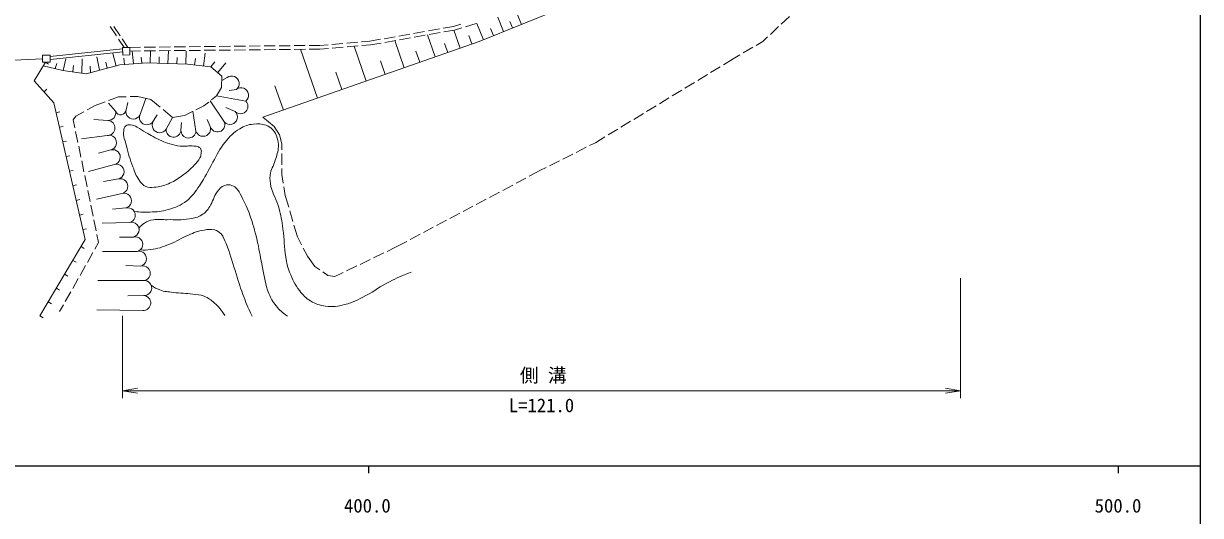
# Model space of a CAD drawing. Units: millimetres at full size, sheet at 1:1000; details may follow other scales. Extents: x 40000 to 680000, y 20000 to 380000.
# Drawn here: x 421974 to 579000, y 198357 to 263996 of the extents above; entities that cross this region are included whole.
import ezdxf
from ezdxf.enums import TextEntityAlignment as Align

# ---------------------------------------------------------------- set-up
doc = ezdxf.new("R2010")
doc.units = ezdxf.units.MM
doc.header["$LTSCALE"] = 1000
for name, color, linetype, lineweight in [('M-BGD', 7, 'Continuous', 13), ('M-STR-HTXT', 7, 'Continuous', 13), ('M-TTL-BAND', 7, 'Continuous', 25)]:
    doc.layers.add(name, color=color, linetype=linetype, lineweight=lineweight)
doc.styles.add('ＭＳ ゴシック', font='')
doc.styles.get('ＭＳ ゴシック').set_extended_font_data('MS Gothic')

# ---------------------------------------------------------------- blocks, each defined once
blk = doc.blocks.new('open_arrow')
at = {"color": 0, "linetype": 'Continuous', "lineweight": -2}
blk.add_lwpolyline([(7.5, 1.25), (0, 0), (7.5, -1.25)], dxfattribs=at)

msp = doc.modelspace()

# ---------------------------------------------------------------- linework, layer by layer
at = {"layer": 'M-BGD'}
for p, q in [((488408, 263889), (487721, 265590)), ((479351, 263618), (480302, 263901)), ((480919, 263563), (482357, 263990)), ((483335, 261841), (482456, 264019)), ((486026, 262927), (485250, 264850)), ((487217, 263408), (486873, 264259)), ((523072, 263923), (524163, 264953)), ((433531, 263587), (434372, 262345)), ((434010, 263592), (434852, 262351)), ((470075, 261976), (471552, 262237)), ((472045, 262324), (473522, 262586)), ((474014, 262673), (475491, 262935)), ((474104, 262181), (475581, 262443)), ((476891, 259550), (475858, 262492)), ((475983, 263022), (477460, 263283)), ((476073, 262530), (477550, 262792)), ((477953, 263371), (479351, 263618)), ((478043, 262879), (479466, 263131)), ((480242, 260726), (479402, 263119)), ((479466, 263131), (480440, 263420)), ((481793, 261271), (481404, 262379)), ((484680, 262384), (484292, 263345)), ((521617, 262551), (522708, 263580)), ((434653, 261932), (435421, 260797)), ((435132, 261937), (435897, 260808)), ((436139, 260819), (437568, 260834)), ((438068, 260839), (439568, 260855)), ((440068, 260860), (441568, 260876)), ((442068, 260881), (443568, 260896)), ((444068, 260902), (445568, 260917)), ((446068, 260922), (447568, 260938)), ((448068, 260943), (449568, 260959)), ((450068, 260964), (451568, 260980)), ((452067, 260985), (453567, 261001)), ((454067, 261006), (455567, 261022)), ((456067, 261027), (457567, 261042)), ((458067, 261048), (459567, 261063)), ((460067, 261069), (461496, 261084)), ((461496, 261084), (462598, 261175)), ((461519, 260584), (462642, 260677)), ((463096, 261217), (464591, 261341)), ((463140, 260719), (464635, 260843)), ((465090, 261383), (466584, 261508)), ((465133, 260885), (466628, 261009)), ((467708, 256326), (466079, 260964)), ((467083, 261549), (468185, 261641)), ((467127, 261051), (468249, 261145)), ((468185, 261641), (469583, 261888)), ((468249, 261145), (469673, 261397)), ((470165, 261484), (471642, 261745)), ((472772, 258103), (471502, 261721)), ((472134, 261833), (473611, 262094)), ((478567, 260138), (478146, 261334)), ((517985, 260065), (519278, 260825)), ((519709, 261078), (520629, 261619)), ((520629, 261619), (521253, 262208)), ((425534, 259586), (435189, 260615)), ((425576, 259188), (435231, 260217)), ((427252, 257720), (427622, 259276)), ((429732, 257382), (429800, 259286)), ((432094, 257756), (431745, 259566)), ((434313, 258328), (433884, 259992)), ((435427, 258512), (435357, 259368)), ((436145, 260319), (437583, 260334)), ((436626, 258609), (436487, 260322)), ((437744, 258700), (437679, 259498)), ((438083, 260339), (439582, 260355)), ((438862, 258747), (438913, 260348)), ((440053, 258709), (440080, 259560)), ((440082, 260360), (441582, 260376)), ((441243, 258672), (441298, 260373)), ((442082, 260381), (443582, 260397)), ((442434, 258634), (442461, 259484)), ((443625, 258596), (443679, 260297)), ((444082, 260402), (445582, 260417)), ((444805, 258475), (444906, 259319)), ((445987, 258332), (446191, 260022)), ((446082, 260423), (447582, 260438)), ((448082, 260443), (449582, 260459)), ((450082, 260464), (451582, 260480)), ((452082, 260485), (453582, 260501)), ((454082, 260506), (455582, 260522)), ((456082, 260527), (457582, 260543)), ((458081, 260548), (459581, 260563)), ((461214, 254046), (458929, 260557)), ((460081, 260569), (461519, 260584)), ((474831, 258826), (474315, 260298)), ((515351, 258490), (516633, 259271)), ((516633, 259271), (517554, 259812)), ((424892, 258829), (425318, 258568)), ((426196, 257977), (426402, 258641)), ((428540, 257544), (428656, 258396)), ((430929, 257455), (430849, 258315)), ((433147, 258027), (432933, 258859)), ((446961, 258214), (447505, 258869)), ((447877, 257453), (448965, 258761)), ((470240, 257214), (469605, 259023)), ((513642, 257450), (514924, 258230)), ((448377, 255439), (448441, 256984)), ((449128, 256776), (448417, 256405)), ((464461, 255186), (463647, 257505)), ((510226, 255370), (511507, 256150)), ((511934, 256410), (513215, 257190)), ((424710, 254891), (425082, 255226)), ((447707, 254333), (448377, 255439)), ((450377, 255215), (449413, 255081)), ((456657, 252446), (455514, 255701)), ((508517, 254330), (509799, 255110)), ((430455, 252468), (431521, 253056)), ((431521, 253056), (432853, 253552)), ((434245, 252304), (433310, 253387)), ((433321, 253727), (434652, 254224)), ((434652, 254224), (435688, 254237)), ((435645, 252488), (435884, 253459)), ((436188, 254243), (437223, 254255)), ((437223, 254255), (438952, 253866)), ((437587, 252009), (438311, 254010)), ((438952, 253866), (440201, 252826)), ((444972, 252481), (446040, 253009)), ((446040, 253009), (446678, 253516)), ((448801, 250822), (446875, 253672)), ((447070, 253827), (447707, 254333)), ((451627, 253653), (447707, 254333)), ((505101, 252250), (506382, 253030)), ((506809, 253290), (508090, 254070)), ((426336, 252097), (426824, 252208)), ((428603, 251145), (428951, 251638)), ((428951, 251638), (430017, 252226)), ((439285, 250953), (439813, 251802)), ((440585, 252506), (441834, 251467)), ((440984, 249897), (441834, 251467)), ((441834, 251467), (443454, 251731)), ((443454, 251731), (444523, 252259)), ((444976, 249652), (444569, 252282)), ((450214, 252238), (448977, 252807)), ((453920, 251485), (455413, 250239)), ((503392, 251210), (504674, 251990)), ((426780, 250147), (427268, 250258)), ((428826, 250062), (428603, 251145)), ((433226, 251064), (431332, 251205)), ((442980, 249774), (443042, 250772)), ((446889, 250237), (446456, 251174)), ((455413, 250239), (456145, 249148)), ((499976, 249130), (501257, 249910)), ((501684, 250170), (502965, 250950)), ((427224, 248197), (427712, 248308)), ((429231, 248103), (428928, 249572)), ((433128, 249067), (429696, 248611)), ((456145, 249148), (456426, 247933)), ((498266, 248089), (499549, 248870)), ((429636, 246145), (429332, 247614)), ((433629, 247130), (431986, 246719)), ((456426, 247933), (456430, 247135)), ((456433, 246635), (456442, 245135)), ((493933, 245912), (495273, 246586)), ((495720, 246810), (497061, 247483)), ((497507, 247708), (498266, 248089)), ((427668, 246247), (428156, 246358)), ((430040, 244186), (429737, 245655)), ((434130, 245194), (430631, 244265)), ((492146, 245014), (493486, 245688)), ((428112, 244297), (428600, 244408)), ((430445, 242228), (430141, 243697)), ((456445, 244635), (456449, 243836)), ((456449, 243836), (456632, 242693)), ((489446, 243614), (490940, 244409)), ((490940, 244409), (491699, 244790)), ((428556, 242347), (429044, 242458)), ((434630, 243258), (432664, 242910)), ((456711, 242199), (456893, 241055)), ((485914, 241737), (487238, 242441)), ((487680, 242676), (489004, 243380)), ((429001, 240397), (429488, 240508)), ((430849, 240269), (430546, 241738)), ((435131, 241321), (431706, 240573)), ((456893, 241055), (457350, 239486)), ((482381, 239860), (483706, 240564)), ((484148, 240799), (485472, 241503)), ((431254, 238310), (430951, 239779)), ((435631, 239385), (433856, 239218)), ((457490, 239006), (457909, 237566)), ((478849, 237983), (480174, 238687)), ((480615, 238922), (481940, 239626)), ((429445, 238447), (429932, 238558)), ((431659, 236352), (431355, 237821)), ((436132, 237449), (432477, 237348)), ((477083, 237044), (478408, 237748)), ((429889, 236497), (430376, 236608)), ((431983, 234779), (431760, 235862)), ((458049, 237086), (458506, 235517)), ((473551, 235167), (474876, 235871)), ((475317, 236106), (476642, 236810)), ((429641, 234251), (430071, 233996)), ((431474, 233875), (431983, 234779)), ((436633, 235512), (434790, 235502)), ((458506, 235517), (459066, 234464)), ((459301, 234023), (459861, 232970)), ((470489, 233597), (471615, 234138)), ((471615, 234138), (473109, 234933)), ((430492, 232132), (431228, 233439)), ((437133, 233576), (432500, 233594)), ((459861, 232970), (460819, 231591)), ((466885, 231862), (468236, 232512)), ((468687, 232729), (470039, 233380)), ((428545, 232398), (428975, 232144)), ((429510, 230390), (430247, 231697)), ((437634, 231640), (435600, 231693)), ((460819, 231591), (461501, 231125)), ((461913, 230843), (462595, 230376)), ((465083, 230995), (466434, 231645)), ((427449, 230546), (427879, 230291)), ((428529, 228647), (429265, 229954)), ((438134, 229703), (431908, 229730)), ((462595, 230376), (463506, 230236)), ((463506, 230236), (464632, 230778)), ((426353, 228694), (426783, 228439)), ((427547, 226905), (428283, 228212)), ((438008, 227707), (435896, 227658)), ((425256, 226841), (425687, 226586)), ((426792, 225565), (427301, 226469)), ((424160, 224989), (424590, 224734)), ((437882, 225711), (431752, 225773))]:
    msp.add_line(p, q, dxfattribs=at)
for points in [[(453920, 251485), (482776, 261615), (494238, 266242), (498444, 268030), (504017, 271044), (509567, 274378), (513555, 277229), (515499, 279068)], [(370752, 256588), (378512, 256881), (394266, 257851), (424500, 259273)], [(424160, 224989), (430189, 235177), (426036, 253417), (423384, 256366), (424892, 258829)], [(424611, 258372), (427202, 257726), (430328, 257301), (434841, 258464), (438471, 258760), (443861, 258588), (446961, 258214), (448441, 256984)]]:
    msp.add_lwpolyline(points, dxfattribs=at)
for points in [[(435185, 260792), (436134, 260813), (436156, 259816), (435207, 259796)], [(424500, 258829), (425534, 258829), (425534, 259780), (424500, 259780)]]:
    msp.add_lwpolyline(points, close=True, dxfattribs=at)
for centre, radius, start, end in [((449752, 255995), 1000, 308.674, 128.674), ((451002, 254434), 1000, 308.674, 128.674), ((450921, 252945), 1000, 225.04976, 45.04976), ((433274, 252063), 1000, 267.21471, 13.96237), ((434929, 252519), 717, 197.42501, 357.48833), ((436616, 252248), 1000, 166.1506, 346.1506), ((438436, 251481), 1000, 148.13196, 328.13196), ((449508, 251530), 1000, 225.04976, 45.04976), ((433177, 250065), 1000, 267.21471, 87.21471), ((440135, 250425), 1000, 148.13196, 328.13196), ((441982, 249836), 1000, 176.48064, 356.48064), ((443978, 249713), 1000, 176.48064, 356.48064), ((445933, 249944), 1000, 197.01915, 17.01915), ((447845, 250530), 1000, 197.01915, 17.01915), ((433379, 248099), 1000, 284.49557, 104.49557), ((433879, 246162), 1000, 284.49557, 104.49557), ((434380, 244226), 1000, 284.49557, 104.49557), ((434880, 242290), 1000, 284.49557, 104.49557), ((435381, 240353), 1000, 284.49557, 104.49557), ((435882, 238417), 1000, 284.49557, 104.49557), ((436382, 236481), 1000, 284.49557, 104.49557), ((436883, 234544), 1000, 284.49557, 104.49557), ((437384, 232608), 1000, 284.49557, 104.49557), ((437884, 230672), 1000, 284.49557, 104.49557), ((438071, 228705), 1000, 266.38267, 86.38267), ((437945, 226709), 1000, 266.38267, 86.38267)]:
    msp.add_arc(centre, radius, start, end, dxfattribs=at)
for points, knots in [([(440413, 248334), (440818, 248158), (441048, 248061), (441473, 247939), (442014, 247783), (442325, 247705), (442885, 247648), (443592, 247576), (443996, 247719), (444703, 247648), (444946, 247624), (445096, 247631), (445316, 247524), (445460, 247452), (445555, 247398), (445627, 247254), (445731, 247046), (445692, 246892), (445669, 246662), (445644, 246423), (445611, 246284), (445502, 246070), (445291, 245652), (445087, 245465), (444765, 245124), (444143, 244466), (443759, 244122), (443020, 243598), (442389, 243150), (442014, 242910), (441296, 242622), (440593, 242339), (440171, 242207), (439416, 242144), (438974, 242107), (438689, 242056), (438284, 242237), (437850, 242432), (437679, 242691), (437402, 243078), (436953, 243704), (436847, 244147), (436571, 244865), (436161, 245931), (435980, 246549), (435709, 247659), (435516, 248448), (435245, 248897), (435335, 249705), (435365, 249972), (435400, 250164), (435605, 250338), (435799, 250503), (435984, 250508), (436238, 250494), (436614, 250473), (436804, 250326), (437142, 250162), (437614, 249932), (437832, 249721), (438284, 249455), (438657, 249236), (438868, 249117), (439250, 248915), (439699, 248678), (439948, 248536), (440413, 248334)], [0, 0, 0, 0, 1, 1, 1, 2, 2, 2, 3, 3, 3, 4, 4, 4, 5, 5, 5, 6, 6, 6, 7, 7, 7, 8, 8, 8, 9, 9, 9, 10, 10, 10, 11, 11, 11, 12, 12, 12, 13, 13, 13, 14, 14, 14, 15, 15, 15, 16, 16, 16, 17, 17, 17, 18, 18, 18, 19, 19, 19, 20, 20, 20, 21, 21, 21, 22, 22, 22, 22]), ([(436757, 238900), (437714, 238819), (438021, 238803), (438830, 238837), (439791, 238878), (440346, 238911), (441270, 239180), (442295, 239478), (442914, 239670), (443742, 240343), (444542, 240993), (444859, 241511), (445445, 242358), (446249, 243519), (446525, 244278), (447242, 245494), (447865, 246550), (448072, 247246), (448873, 248174), (449548, 248957), (449936, 249441), (450836, 249950), (451485, 250318), (451898, 250519), (452643, 250573), (453305, 250621), (453708, 250634), (454336, 250417), (454734, 250280), (454942, 250125), (455239, 249825), (455588, 249474), (455664, 249170), (455831, 248704), (455977, 248295), (455995, 248036), (455977, 247603), (455945, 246859), (455766, 246459), (455561, 245744), (455333, 244947), (454932, 244565), (454865, 243739), (454819, 243163), (454856, 242827), (454990, 242264), (455260, 241128), (455684, 240576), (456021, 239458), (456351, 238363), (456405, 237714), (456581, 236583), (456810, 235118), (456688, 234263), (456963, 232806), (457111, 232023), (457147, 231559), (457462, 230827), (457899, 229809), (458122, 229198), (458817, 228335), (459303, 227731), (459599, 227374), (460266, 226979), (460981, 226556), (461453, 226396), (462275, 226278), (463261, 226137), (463845, 226274), (464815, 226496), (465981, 226764), (466565, 227159), (467635, 227696), (468914, 228339), (469516, 228909), (470797, 229550), (471896, 230100), (472303, 230270), (473679, 230812)], [0, 0, 0, 0, 1, 1, 1, 2, 2, 2, 3, 3, 3, 4, 4, 4, 5, 5, 5, 6, 6, 6, 7, 7, 7, 8, 8, 8, 9, 9, 9, 10, 10, 10, 11, 11, 11, 12, 12, 12, 13, 13, 13, 14, 14, 14, 15, 15, 15, 16, 16, 16, 17, 17, 17, 18, 18, 18, 19, 19, 19, 20, 20, 20, 21, 21, 21, 22, 22, 22, 23, 23, 23, 24, 24, 24, 25, 25, 25, 26, 26, 26, 26]), ([(437364, 236669), (437644, 237015), (437775, 237155), (438110, 237378), (438519, 237650), (438807, 237733), (439294, 237804), (440004, 237908), (440414, 237806), (441132, 237825), (442305, 237854), (442981, 237718), (444134, 237939), (444791, 238065), (445193, 238118), (445764, 238469), (446275, 238782), (446491, 239081), (446823, 239580), (447299, 240294), (447282, 240866), (447810, 241543), (448129, 241951), (448322, 242252), (448817, 242405), (449174, 242514), (449418, 242519), (449773, 242405), (450110, 242297), (450274, 242137), (450500, 241865), (450855, 241437), (450964, 241129), (451206, 240629), (451685, 239642), (451964, 239088), (452312, 238048), (452731, 236798), (452903, 236076), (453200, 234792), (453499, 233499), (453564, 232753), (453855, 231458), (454162, 230089), (454177, 229266), (454711, 227969), (454993, 227285), (455206, 226914), (455662, 226333), (456161, 225696), (456451, 225488), (457188, 224931)], [0, 0, 0, 0, 1, 1, 1, 2, 2, 2, 3, 3, 3, 4, 4, 4, 5, 5, 5, 6, 6, 6, 7, 7, 7, 8, 8, 8, 9, 9, 9, 10, 10, 10, 11, 11, 11, 12, 12, 12, 13, 13, 13, 14, 14, 14, 15, 15, 15, 16, 16, 16, 17, 17, 17, 17]), ([(437540, 233790), (438159, 233757), (438378, 233774), (438911, 233826), (439931, 233926), (440474, 234185), (441435, 234543), (442468, 234927), (442948, 235371), (443974, 235773), (444771, 236086), (445213, 236328), (446061, 236443), (446598, 236516), (446926, 236605), (447448, 236459), (447832, 236351), (448058, 236229), (448320, 235929), (448694, 235501), (448772, 235161), (448990, 234636), (449562, 233263), (449722, 232434), (450190, 231022), (450601, 229781), (450780, 229067), (451241, 227844), (451674, 226695), (451844, 226310), (452456, 224946)], [0, 0, 0, 0, 1, 1, 1, 2, 2, 2, 3, 3, 3, 4, 4, 4, 5, 5, 5, 6, 6, 6, 7, 7, 7, 8, 8, 8, 9, 9, 9, 10, 10, 10, 10]), ([(439004, 229066), (439493, 228744), (439687, 228638), (440165, 228451), (440822, 228195), (441242, 228218), (441941, 228124), (442967, 227987), (443555, 228026), (444581, 227891), (445162, 227814), (445507, 227821), (446054, 227610), (446663, 227375), (446955, 227118), (447456, 226699), (448102, 226158), (448293, 225835), (448834, 225040)], [0, 0, 0, 0, 1, 1, 1, 2, 2, 2, 3, 3, 3, 4, 4, 4, 5, 5, 5, 6, 6, 6, 6])]:
    msp.add_open_spline(points, degree=3, knots=knots, dxfattribs=at)
at = {"layer": 'M-STR-HTXT'}
for p, q in [((546976, 230000), (546976, 214000)), ((435198, 225000), (435198, 214000)), ((435198, 215000), (546976, 215000))]:
    msp.add_line(p, q, dxfattribs=at)
at = {"layer": 'M-TTL-BAND'}
for p, q in [((579000, 20000), (579000, 370000)), ((40000, 205000), (579000, 205000)), ((468000, 205000), (468000, 204000)), ((568000, 205000), (568000, 204000))]:
    msp.add_line(p, q, dxfattribs=at)

# ---------------------------------------------------------------- block references
at = {"layer": 'M-STR-HTXT', "xscale": 267, "yscale": 267}
msp.add_blockref('open_arrow', (435198, 215000), dxfattribs=at)
at = {"layer": 'M-STR-HTXT', "xscale": 267, "yscale": 267, "rotation": 180}
msp.add_blockref('open_arrow', (546976, 215000), dxfattribs=at)

# ---------------------------------------------------------------- texts
at = {"layer": 'M-STR-HTXT', "style": 'ＭＳ ゴシック'}
for s, p in [('側 溝', (491315, 215592)), ('L=121.0', (491074, 211583))]:
    msp.add_text(s, height=1833, dxfattribs=at).set_placement(p, align=Align.BOTTOM_CENTER)
at = {"layer": 'M-TTL-BAND', "style": 'ＭＳ ゴシック'}
for s, p in [('400.0', (467844, 198195)), ('500.0', (568000, 198195))]:
    msp.add_text(s, height=1833, dxfattribs=at).set_placement(p, align=Align.BOTTOM_CENTER)

doc.saveas('drawing.dxf')
